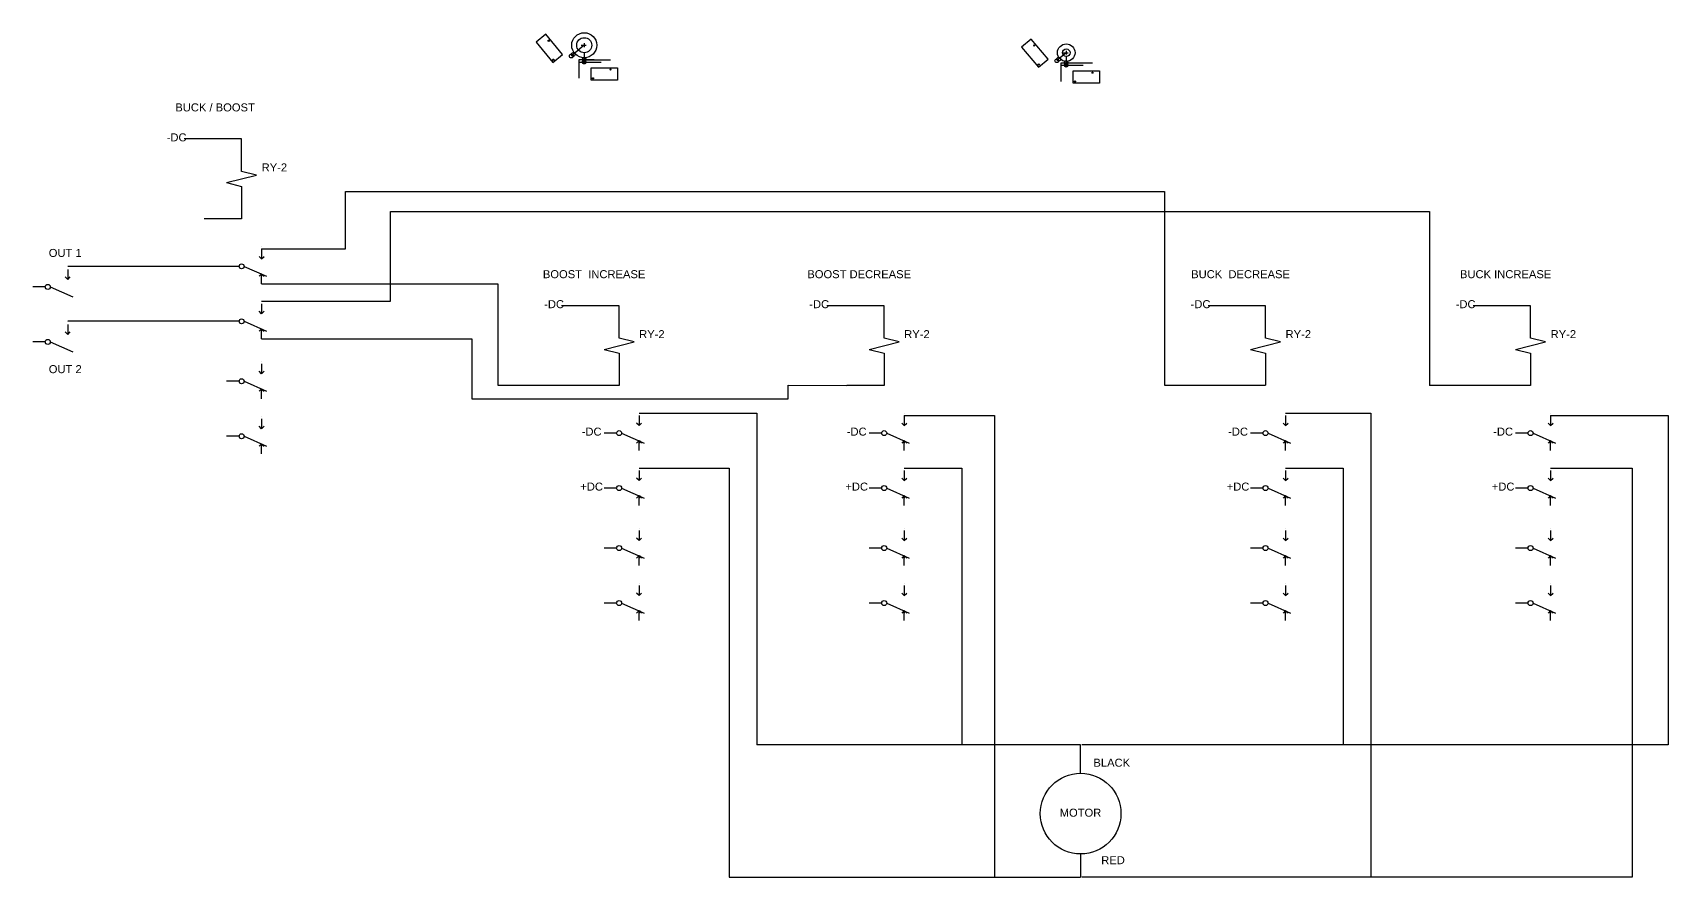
# Model space of a CAD drawing. Header units: inches. Extents: x -228 to 241, y -155 to 115.
# Drawn here: x 13.4 to 95.2, y -108.2 to -66 of the extents above; entities that cross this region are included whole.
import ezdxf
from ezdxf.enums import TextEntityAlignment as Align

# ---------------------------------------------------------------- set-up
doc = ezdxf.new("R2010")
doc.units = ezdxf.units.IN
doc.header["$MEASUREMENT"] = 0
for name, color, linetype in [('+DC', 112, 'Continuous'), ('-DC', 212, 'Continuous'), ('COMP', 3, 'Continuous'), ('DIM', 1, 'Continuous'), ('ELECTRICAL DEVICES', 30, 'Continuous'), ('GROUND WIRE', 3, 'Continuous'), ('TEXT', 4, 'Continuous'), ('WIRE', 1, 'Continuous'), ('WIRES', 1, 'Continuous')]:
    doc.layers.add(name, color=color, linetype=linetype)
doc.styles.get("Standard").update_dxf_attribs({"font": 'arial.ttf'})

# ---------------------------------------------------------------- blocks, each defined once
blk = doc.blocks.new('COILRY')
for p, q in [((0, -0.375), (0, 0)), ((-0.25, -0.5625), (0.25, -0.4375)), ((0.25, -0.4375), (0, -0.375)), ((-0.25, -0.5625), (0, -0.625)), ((0, -0.625), (0, -1))]:
    blk.add_line(p, q)
blk = doc.blocks.new('cam')
at = {"layer": 'WIRE'}
blk.add_line((0, 0.375), (0, 0), dxfattribs=at)
for radius in [0.625, 0.375]:
    blk.add_circle((0, 0.75), radius, dxfattribs=at)
blk.add_arc((0, 0.09375), 0.09375, 180, 0, dxfattribs=at)
blk = doc.blocks.new('switch 2')
at = {"layer": 'DIM'}
blk.add_line((0, 0), (-0.407, -0.341), dxfattribs=at)
at = {"layer": 'GROUND WIRE'}
for p, q in [((-1.754, 0.683), (-2.233, 0.281)), ((-2.233, 0.281), (-1.389, -0.724)), ((-0.91, -0.323), (-1.754, 0.683)), ((-1.389, -0.724), (-0.91, -0.323)), ((-0.25, -0.626), (-0.25, -0.501)), ((-0.25, -0.501), (0.5, -0.501)), ((-0.25, -1.439), (-0.25, -0.626)), ((-0.25, -0.626), (0.844, -0.626)), ((1.312, -0.532), (0, -0.532)), ((0, -0.532), (0, -0.72)), ((0.344, -0.907), (1.656, -0.907)), ((0.344, -1.532), (0.344, -0.907)), ((1.656, -1.532), (0.344, -1.532)), ((1.656, -0.907), (1.656, -1.532))]:
    blk.add_line(p, q, dxfattribs=at)
for centre, radius in [((-1.605, 0.359), 0.0312), ((-1.378, -0.592), 0.0312), ((-0.474, -0.405), 0.0938), ((-0.378, -0.325), 0.0938), ((0, -0.501), 0.0938), ((0, -0.626), 0.0938), ((0.437, -1.439), 0.0312), ((1.312, -1.001), 0.0312)]:
    blk.add_circle(centre, radius, dxfattribs=at)
at = {"layer": 'WIRE'}
for p, q in [((-0.156, 0), (0.094, 0)), ((0, 0.094), (0, -0.094)), ((-0.279, -0.367), (-0.279, -0.367)), ((-0.279, -0.367), (-0.279, -0.367)), ((0, -0.157), (0, -0.532))]:
    blk.add_line(p, q, dxfattribs=at)
for radius in [0.438, 0.188]:
    blk.add_circle((0, 0), radius, dxfattribs=at)
blk.add_arc((0, -0.439), 0.0938, 180, 0, dxfattribs=at)

msp = doc.modelspace()

# ---------------------------------------------------------------- linework, layer by layer
at = {"layer": '+DC'}
for p, q in [((43.744127, -87.780185), (48.25, -87.780185)), ((48.25, -87.780185), (48.25, -108.25)), ((56.994127, -87.780185), (59.875, -87.780185)), ((59.875, -87.780185), (59.875, -101.625)), ((76.056627, -87.780185), (78.9375, -87.780185)), ((78.9375, -87.780185), (78.9375, -101.625)), ((89.306627, -87.780185), (93.375, -87.780185)), ((93.375, -87.780185), (93.375, -108.25))]:
    msp.add_line(p, q, dxfattribs=at)
at = {"layer": '-DC'}
for p, q in [((43.744127, -85.030185), (49.625, -85.030185)), ((49.625, -85.030185), (49.625, -101.625)), ((56.994127, -85.155185), (61.5, -85.155185)), ((61.5, -85.155185), (61.5, -108.25)), ((76.056627, -85.030185), (80.3125, -85.030185)), ((80.3125, -85.030185), (80.3125, -108.25)), ((89.306627, -85.155185), (95.1875, -85.155185)), ((95.1875, -85.155185), (95.1875, -101.625))]:
    msp.add_line(p, q, dxfattribs=at)
at = {"layer": 'COMP'}
for p, q in [((24.875, -76.6875), (24.875, -76.6875)), ((24.875, -76.8125), (24.875, -77.3125)), ((24.875, -77.3125), (24.75, -77.1875)), ((24.875, -77.3125), (25, -77.1875)), ((15.181627, -78.342685), (15.056627, -78.217685)), ((15.181627, -77.717685), (15.181627, -77.717685)), ((15.181627, -77.842685), (15.181627, -78.342685)), ((15.181627, -78.342685), (15.306627, -78.217685)), ((23.75, -77.6875), (23.125, -77.6875)), ((24, -77.6875), (25.125, -78.1875)), ((24.875, -78.0625), (24.75, -78.1875)), ((24.875, -78.5625), (24.875, -78.0625)), ((24.875, -78.0625), (24.875, -78.1875)), ((24.875, -78.0625), (25, -78.1875)), ((14.056627, -78.717685), (13.431627, -78.717685)), ((14.306627, -78.717685), (15.431627, -79.217685)), ((24.875, -80.0625), (24.75, -79.9375)), ((24.875, -79.4375), (24.875, -79.4375)), ((24.875, -79.5625), (24.875, -80.0625)), ((24.875, -80.0625), (25, -79.9375)), ((15.181627, -80.467685), (15.181627, -80.467685)), ((15.181627, -80.592685), (15.181627, -81.092685)), ((23.75, -80.4375), (23.125, -80.4375)), ((24, -80.4375), (25.125, -80.9375)), ((24.875, -80.8125), (24.75, -80.9375)), ((24.875, -80.8125), (25, -80.9375)), ((24.875, -80.8125), (24.875, -80.9375)), ((24.875, -81.3125), (24.875, -80.8125)), ((14.056627, -81.467685), (13.431627, -81.467685)), ((14.306627, -81.467685), (15.431627, -81.967685)), ((15.181627, -81.092685), (15.056627, -80.967685)), ((15.181627, -81.092685), (15.306627, -80.967685)), ((24.875, -82.4375), (24.875, -82.4375)), ((24.875, -82.5625), (24.875, -83.0625)), ((24.875, -83.0625), (24.75, -82.9375)), ((24.875, -83.0625), (25, -82.9375)), ((23.75, -83.4375), (23.125, -83.4375)), ((24, -83.4375), (25.125, -83.9375)), ((24.875, -83.8125), (24.75, -83.9375)), ((24.875, -83.8125), (25, -83.9375)), ((24.875, -83.8125), (24.875, -83.9375)), ((24.875, -84.3125), (24.875, -83.8125)), ((24.875, -85.8125), (24.75, -85.6875)), ((24.875, -85.1875), (24.875, -85.1875)), ((24.875, -85.3125), (24.875, -85.8125)), ((24.875, -85.8125), (25, -85.6875)), ((43.744127, -85.655185), (43.619127, -85.530185)), ((43.744127, -85.030185), (43.744127, -85.030185)), ((43.744127, -85.155185), (43.744127, -85.655185)), ((43.744127, -85.655185), (43.869127, -85.530185)), ((56.994127, -85.655185), (56.869127, -85.530185)), ((56.994127, -85.030185), (56.994127, -85.030185)), ((56.994127, -85.155185), (56.994127, -85.655185)), ((56.994127, -85.655185), (57.119127, -85.530185)), ((76.056627, -85.655185), (75.931627, -85.530185)), ((76.056627, -85.030185), (76.056627, -85.030185)), ((76.056627, -85.155185), (76.056627, -85.655185)), ((76.056627, -85.655185), (76.181627, -85.530185)), ((89.306627, -85.655185), (89.181627, -85.530185)), ((89.306627, -85.030185), (89.306627, -85.030185)), ((89.306627, -85.155185), (89.306627, -85.655185)), ((89.306627, -85.655185), (89.431627, -85.530185)), ((23.75, -86.1875), (23.125, -86.1875)), ((24, -86.1875), (25.125, -86.6875)), ((24.875, -86.5625), (24.75, -86.6875)), ((24.875, -87.0625), (24.875, -86.5625)), ((24.875, -86.5625), (24.875, -86.6875)), ((24.875, -86.5625), (25, -86.6875)), ((42.619127, -86.030185), (41.994127, -86.030185)), ((42.869127, -86.030185), (43.994127, -86.530185)), ((43.744127, -86.405185), (43.619127, -86.530185)), ((43.744127, -86.905185), (43.744127, -86.405185)), ((43.744127, -86.405185), (43.744127, -86.530185)), ((43.744127, -86.405185), (43.869127, -86.530185)), ((55.869127, -86.030185), (55.244127, -86.030185)), ((56.119127, -86.030185), (57.244127, -86.530185)), ((56.994127, -86.405185), (56.869127, -86.530185)), ((56.994127, -86.905185), (56.994127, -86.405185)), ((56.994127, -86.405185), (56.994127, -86.530185)), ((56.994127, -86.405185), (57.119127, -86.530185)), ((74.931627, -86.030185), (74.306627, -86.030185)), ((75.181627, -86.030185), (76.306627, -86.530185)), ((76.056627, -86.405185), (75.931627, -86.530185)), ((76.056627, -86.905185), (76.056627, -86.405185)), ((76.056627, -86.405185), (76.056627, -86.530185)), ((76.056627, -86.405185), (76.181627, -86.530185)), ((88.181627, -86.030185), (87.556627, -86.030185)), ((88.431627, -86.030185), (89.556627, -86.530185)), ((89.306627, -86.405185), (89.181627, -86.530185)), ((89.306627, -86.905185), (89.306627, -86.405185)), ((89.306627, -86.405185), (89.306627, -86.530185)), ((89.306627, -86.405185), (89.431627, -86.530185)), ((43.744127, -88.405185), (43.619127, -88.280185)), ((43.744127, -87.780185), (43.744127, -87.780185)), ((43.744127, -87.905185), (43.744127, -88.405185)), ((43.744127, -88.405185), (43.869127, -88.280185)), ((56.994127, -88.405185), (56.869127, -88.280185)), ((56.994127, -87.780185), (56.994127, -87.780185)), ((56.994127, -87.905185), (56.994127, -88.405185)), ((56.994127, -88.405185), (57.119127, -88.280185)), ((76.056627, -88.405185), (75.931627, -88.280185)), ((76.056627, -87.780185), (76.056627, -87.780185)), ((76.056627, -87.905185), (76.056627, -88.405185)), ((76.056627, -88.405185), (76.181627, -88.280185)), ((89.306627, -88.405185), (89.181627, -88.280185)), ((89.306627, -87.780185), (89.306627, -87.780185)), ((89.306627, -87.905185), (89.306627, -88.405185)), ((89.306627, -88.405185), (89.431627, -88.280185)), ((42.619127, -88.780185), (41.994127, -88.780185)), ((42.869127, -88.780185), (43.994127, -89.280185)), ((55.869127, -88.780185), (55.244127, -88.780185)), ((56.119127, -88.780185), (57.244127, -89.280185)), ((74.931627, -88.780185), (74.306627, -88.780185)), ((75.181627, -88.780185), (76.306627, -89.280185)), ((88.181627, -88.780185), (87.556627, -88.780185)), ((88.431627, -88.780185), (89.556627, -89.280185)), ((43.744127, -89.155185), (43.619127, -89.280185)), ((43.744127, -89.155185), (43.869127, -89.280185)), ((43.744127, -89.155185), (43.744127, -89.280185)), ((43.744127, -89.655185), (43.744127, -89.155185)), ((56.994127, -89.155185), (56.869127, -89.280185)), ((56.994127, -89.155185), (57.119127, -89.280185)), ((56.994127, -89.155185), (56.994127, -89.280185)), ((56.994127, -89.655185), (56.994127, -89.155185)), ((76.056627, -89.155185), (75.931627, -89.280185)), ((76.056627, -89.155185), (76.181627, -89.280185)), ((76.056627, -89.155185), (76.056627, -89.280185)), ((76.056627, -89.655185), (76.056627, -89.155185)), ((89.306627, -89.155185), (89.181627, -89.280185)), ((89.306627, -89.155185), (89.431627, -89.280185)), ((89.306627, -89.155185), (89.306627, -89.280185)), ((89.306627, -89.655185), (89.306627, -89.155185)), ((43.744127, -91.405185), (43.619127, -91.280185)), ((43.744127, -90.780185), (43.744127, -90.780185)), ((43.744127, -90.905185), (43.744127, -91.405185)), ((43.744127, -91.405185), (43.869127, -91.280185)), ((56.994127, -91.405185), (56.869127, -91.280185)), ((56.994127, -90.780185), (56.994127, -90.780185)), ((56.994127, -90.905185), (56.994127, -91.405185)), ((56.994127, -91.405185), (57.119127, -91.280185)), ((76.056627, -91.405185), (75.931627, -91.280185)), ((76.056627, -90.780185), (76.056627, -90.780185)), ((76.056627, -90.905185), (76.056627, -91.405185)), ((76.056627, -91.405185), (76.181627, -91.280185)), ((89.306627, -91.405185), (89.181627, -91.280185)), ((89.306627, -90.780185), (89.306627, -90.780185)), ((89.306627, -90.905185), (89.306627, -91.405185)), ((89.306627, -91.405185), (89.431627, -91.280185)), ((42.619127, -91.780185), (41.994127, -91.780185)), ((42.869127, -91.780185), (43.994127, -92.280185)), ((43.744127, -92.155185), (43.619127, -92.280185)), ((43.744127, -92.155185), (43.869127, -92.280185)), ((43.744127, -92.155185), (43.744127, -92.280185)), ((43.744127, -92.655185), (43.744127, -92.155185)), ((55.869127, -91.780185), (55.244127, -91.780185)), ((56.119127, -91.780185), (57.244127, -92.280185)), ((56.994127, -92.155185), (56.869127, -92.280185)), ((56.994127, -92.155185), (57.119127, -92.280185)), ((56.994127, -92.155185), (56.994127, -92.280185)), ((56.994127, -92.655185), (56.994127, -92.155185)), ((74.931627, -91.780185), (74.306627, -91.780185)), ((75.181627, -91.780185), (76.306627, -92.280185)), ((76.056627, -92.155185), (75.931627, -92.280185)), ((76.056627, -92.155185), (76.181627, -92.280185)), ((76.056627, -92.155185), (76.056627, -92.280185)), ((76.056627, -92.655185), (76.056627, -92.155185)), ((88.181627, -91.780185), (87.556627, -91.780185)), ((88.431627, -91.780185), (89.556627, -92.280185)), ((89.306627, -92.155185), (89.181627, -92.280185)), ((89.306627, -92.155185), (89.431627, -92.280185)), ((89.306627, -92.155185), (89.306627, -92.280185)), ((89.306627, -92.655185), (89.306627, -92.155185)), ((43.744127, -93.530185), (43.744127, -93.530185)), ((43.744127, -93.655185), (43.744127, -94.155185)), ((56.994127, -93.530185), (56.994127, -93.530185)), ((56.994127, -93.655185), (56.994127, -94.155185)), ((76.056627, -93.530185), (76.056627, -93.530185)), ((76.056627, -93.655185), (76.056627, -94.155185)), ((89.306627, -93.530185), (89.306627, -93.530185)), ((89.306627, -93.655185), (89.306627, -94.155185)), ((42.619127, -94.530185), (41.994127, -94.530185)), ((42.869127, -94.530185), (43.994127, -95.030185)), ((43.744127, -94.155185), (43.619127, -94.030185)), ((43.744127, -94.155185), (43.869127, -94.030185)), ((55.869127, -94.530185), (55.244127, -94.530185)), ((56.119127, -94.530185), (57.244127, -95.030185)), ((56.994127, -94.155185), (56.869127, -94.030185)), ((56.994127, -94.155185), (57.119127, -94.030185)), ((74.931627, -94.530185), (74.306627, -94.530185)), ((75.181627, -94.530185), (76.306627, -95.030185)), ((76.056627, -94.155185), (75.931627, -94.030185)), ((76.056627, -94.155185), (76.181627, -94.030185)), ((88.181627, -94.530185), (87.556627, -94.530185)), ((88.431627, -94.530185), (89.556627, -95.030185)), ((89.306627, -94.155185), (89.181627, -94.030185)), ((89.306627, -94.155185), (89.431627, -94.030185)), ((43.744127, -94.905185), (43.619127, -95.030185)), ((43.744127, -95.405185), (43.744127, -94.905185)), ((43.744127, -94.905185), (43.744127, -95.030185)), ((43.744127, -94.905185), (43.869127, -95.030185)), ((56.994127, -94.905185), (56.869127, -95.030185)), ((56.994127, -95.405185), (56.994127, -94.905185)), ((56.994127, -94.905185), (56.994127, -95.030185)), ((56.994127, -94.905185), (57.119127, -95.030185)), ((76.056627, -94.905185), (75.931627, -95.030185)), ((76.056627, -95.405185), (76.056627, -94.905185)), ((76.056627, -94.905185), (76.056627, -95.030185)), ((76.056627, -94.905185), (76.181627, -95.030185)), ((89.306627, -94.905185), (89.181627, -95.030185)), ((89.306627, -95.405185), (89.306627, -94.905185)), ((89.306627, -94.905185), (89.306627, -95.030185)), ((89.306627, -94.905185), (89.431627, -95.030185))]:
    msp.add_line(p, q, dxfattribs=at)
for centre in [(23.875, -77.6875), (14.181627, -78.717685), (23.875, -80.4375), (14.181627, -81.467685), (23.875, -83.4375), (23.875, -86.1875), (42.744127, -86.030185), (55.994127, -86.030185), (75.056627, -86.030185), (88.306627, -86.030185), (42.744127, -88.780185), (55.994127, -88.780185), (75.056627, -88.780185), (88.306627, -88.780185), (42.744127, -91.780185), (55.994127, -91.780185), (75.056627, -91.780185), (88.306627, -91.780185), (42.744127, -94.530185), (55.994127, -94.530185), (75.056627, -94.530185), (88.306627, -94.530185)]:
    msp.add_circle(centre, 0.125, dxfattribs=at)
at = {"layer": 'ELECTRICAL DEVICES'}
msp.add_circle((65.8125, -105.0625), 2.015564, dxfattribs=at)
at = {"layer": 'GROUND WIRE'}
for p, q in [((39.073487, -66.079501), (38.594747, -66.481288)), ((39.91724, -67.084856), (39.073487, -66.079501)), ((38.594747, -66.481288), (39.438499, -67.486643)), ((39.438499, -67.486643), (39.91724, -67.084856)), ((40.75, -67.46875), (40.75, -67.34375)), ((40.75, -67.34375), (41.5, -67.34375)), ((40.75, -68.28125), (40.75, -67.46875)), ((40.75, -67.46875), (41.84375, -67.46875)), ((42.3125, -67.375), (41, -67.375)), ((41, -67.375), (41, -67.5625)), ((41.34375, -67.75), (42.65625, -67.75)), ((41.34375, -68.375), (41.34375, -67.75)), ((42.65625, -67.75), (42.65625, -68.375)), ((42.65625, -68.375), (41.34375, -68.375))]:
    msp.add_line(p, q, dxfattribs=at)
for centre, radius in [((39.222659, -66.403076), 0.03125), ((40.449404, -67.087001), 0.09375), ((39.450042, -67.354564), 0.03125), ((40.353656, -67.167359), 0.09375), ((41, -67.34375), 0.09375), ((41, -67.46875), 0.09375), ((42.3125, -67.84375), 0.03125), ((41.4375, -68.28125), 0.03125)]:
    msp.add_circle(centre, radius, dxfattribs=at)
at = {"layer": 'WIRE'}
for p, q in [((41, -66.625), (40.425467, -67.107091)), ((40.84375, -66.625), (41.09375, -66.625)), ((41, -66.53125), (41, -66.71875)), ((40.54857, -67.128785), (40.54857, -67.128785)), ((40.54857, -67.128785), (40.54857, -67.128785)), ((29.0625, -76.8125), (29.0625, -73.9375)), ((29.0625, -73.9375), (70, -73.9375)), ((70, -73.9375), (70, -83.625)), ((31.3125, -79.4375), (31.3125, -74.9375)), ((31.3125, -74.9375), (83.25, -74.9375)), ((83.25, -74.9375), (83.25, -83.655185)), ((24.875, -76.8125), (29.0625, -76.8125)), ((23.125, -77.6875), (15.1875, -77.6875)), ((24.875, -78.5625), (36.6875, -78.5625)), ((36.6875, -78.5625), (36.6875, -83.625)), ((24.875, -79.4375), (31.3125, -79.4375)), ((23.125, -80.4375), (15.1875, -80.4375)), ((24.875, -81.3125), (35.375, -81.3125)), ((35.375, -81.3125), (35.375, -84.3125)), ((36.6875, -83.625), (40.9375, -83.625)), ((51.1875, -84.3125), (51.1875, -83.625)), ((51.1875, -83.625), (54.119127, -83.655185)), ((70, -83.625), (75.056627, -83.625)), ((35.375, -84.3125), (51.1875, -84.3125)), ((65.8125, -101.625), (49.625, -101.625)), ((65.8125, -103.0625), (65.8125, -101.625)), ((78.9375, -101.625), (65.875, -101.625)), ((95.1875, -101.625), (78.875, -101.625)), ((65.8125, -107.0625), (65.8125, -108.25)), ((48.25, -108.25), (65.8125, -108.25)), ((80.3125, -108.25), (65.875, -108.25)), ((93.375, -108.25), (80.3125, -108.25))]:
    msp.add_line(p, q, dxfattribs=at)
at = {"layer": 'WIRES'}
for p, q in [((22, -71.3125), (21, -71.3125)), ((23.875, -71.3125), (22, -71.3125)), ((23.875, -71.8125), (23.875, -71.3125)), ((23.875, -74.8125), (23.875, -75.3125)), ((23.875, -75.3125), (22, -75.3125)), ((40.869127, -79.655185), (39.869127, -79.655185)), ((42.744127, -79.655185), (40.869127, -79.655185)), ((42.744127, -80.155185), (42.744127, -79.655185)), ((54.119127, -79.655185), (53.119127, -79.655185)), ((55.994127, -79.655185), (54.119127, -79.655185)), ((55.994127, -80.155185), (55.994127, -79.655185)), ((73.181627, -79.655185), (72.181627, -79.655185)), ((75.056627, -79.655185), (73.181627, -79.655185)), ((75.056627, -80.155185), (75.056627, -79.655185)), ((86.431627, -79.655185), (85.431627, -79.655185)), ((88.306627, -79.655185), (86.431627, -79.655185)), ((88.306627, -80.155185), (88.306627, -79.655185)), ((42.744127, -83.155185), (42.744127, -83.655185)), ((55.994127, -83.155185), (55.994127, -83.655185)), ((75.056627, -83.155185), (75.056627, -83.625)), ((88.306627, -83.155185), (88.306627, -83.655185)), ((42.744127, -83.655185), (40.869127, -83.655185)), ((55.994127, -83.655185), (54.119127, -83.655185)), ((88.306627, -83.655185), (83.25, -83.655185))]:
    msp.add_line(p, q, dxfattribs=at)

# ---------------------------------------------------------------- block references
at = {"layer": 'COMP', "xscale": 3, "yscale": 3, "zscale": 3}
for p in [(23.875, -71.8125), (42.744127, -80.155185), (55.994127, -80.155185), (75.056627, -80.155185), (88.306627, -80.155185)]:
    msp.add_blockref('COILRY', p, dxfattribs=at)
at = {"layer": 'DIM'}
msp.add_blockref('switch 2', (65.09375, -67), dxfattribs=at)
at = {"layer": 'WIRE'}
msp.add_blockref('cam', (41, -67.375), dxfattribs=at)

# ---------------------------------------------------------------- texts
at = {"layer": 'TEXT'}
for s, p in [('BUCK / BOOST ', (22.625, -69.9375)), ('-DC', (20.625, -71.4375)), ('OUT 1', (15.056627, -77.217685)), ('BOOST  INCREASE', (41.494127, -78.280185)), ('BOOST DECREASE', (54.744127, -78.280185)), ('BUCK  DECREASE', (73.806627, -78.280185)), ('BUCK INCREASE', (87.056627, -78.280185)), ('-DC', (39.494127, -79.780185)), ('-DC', (52.744127, -79.780185)), ('-DC', (71.806627, -79.780185)), ('-DC', (85.056627, -79.780185)), ('OUT 2', (15.056627, -83.030185)), ('-DC', (41.369127, -86.155185)), ('-DC', (54.619127, -86.155185)), ('-DC', (73.681627, -86.155185)), ('-DC', (86.931627, -86.155185)), ('+DC', (41.369127, -88.905185)), ('+DC', (54.619127, -88.905185)), ('+DC', (73.681627, -88.905185)), ('+DC', (86.931627, -88.905185)), ('BLACK', (67.369127, -102.717685)), ('MOTOR', (65.806627, -105.217685)), ('RED', (67.431627, -107.592685))]:
    msp.add_text(s, height=0.4, dxfattribs=at).set_placement(p, align=Align.CENTER)
for p in [(24.875, -72.9375), (43.744127, -81.280185), (56.994127, -81.280185), (76.056627, -81.280185), (89.306627, -81.280185)]:
    msp.add_text('RY-2', height=0.4, dxfattribs=at).set_placement(p)

doc.saveas('drawing.dxf')
